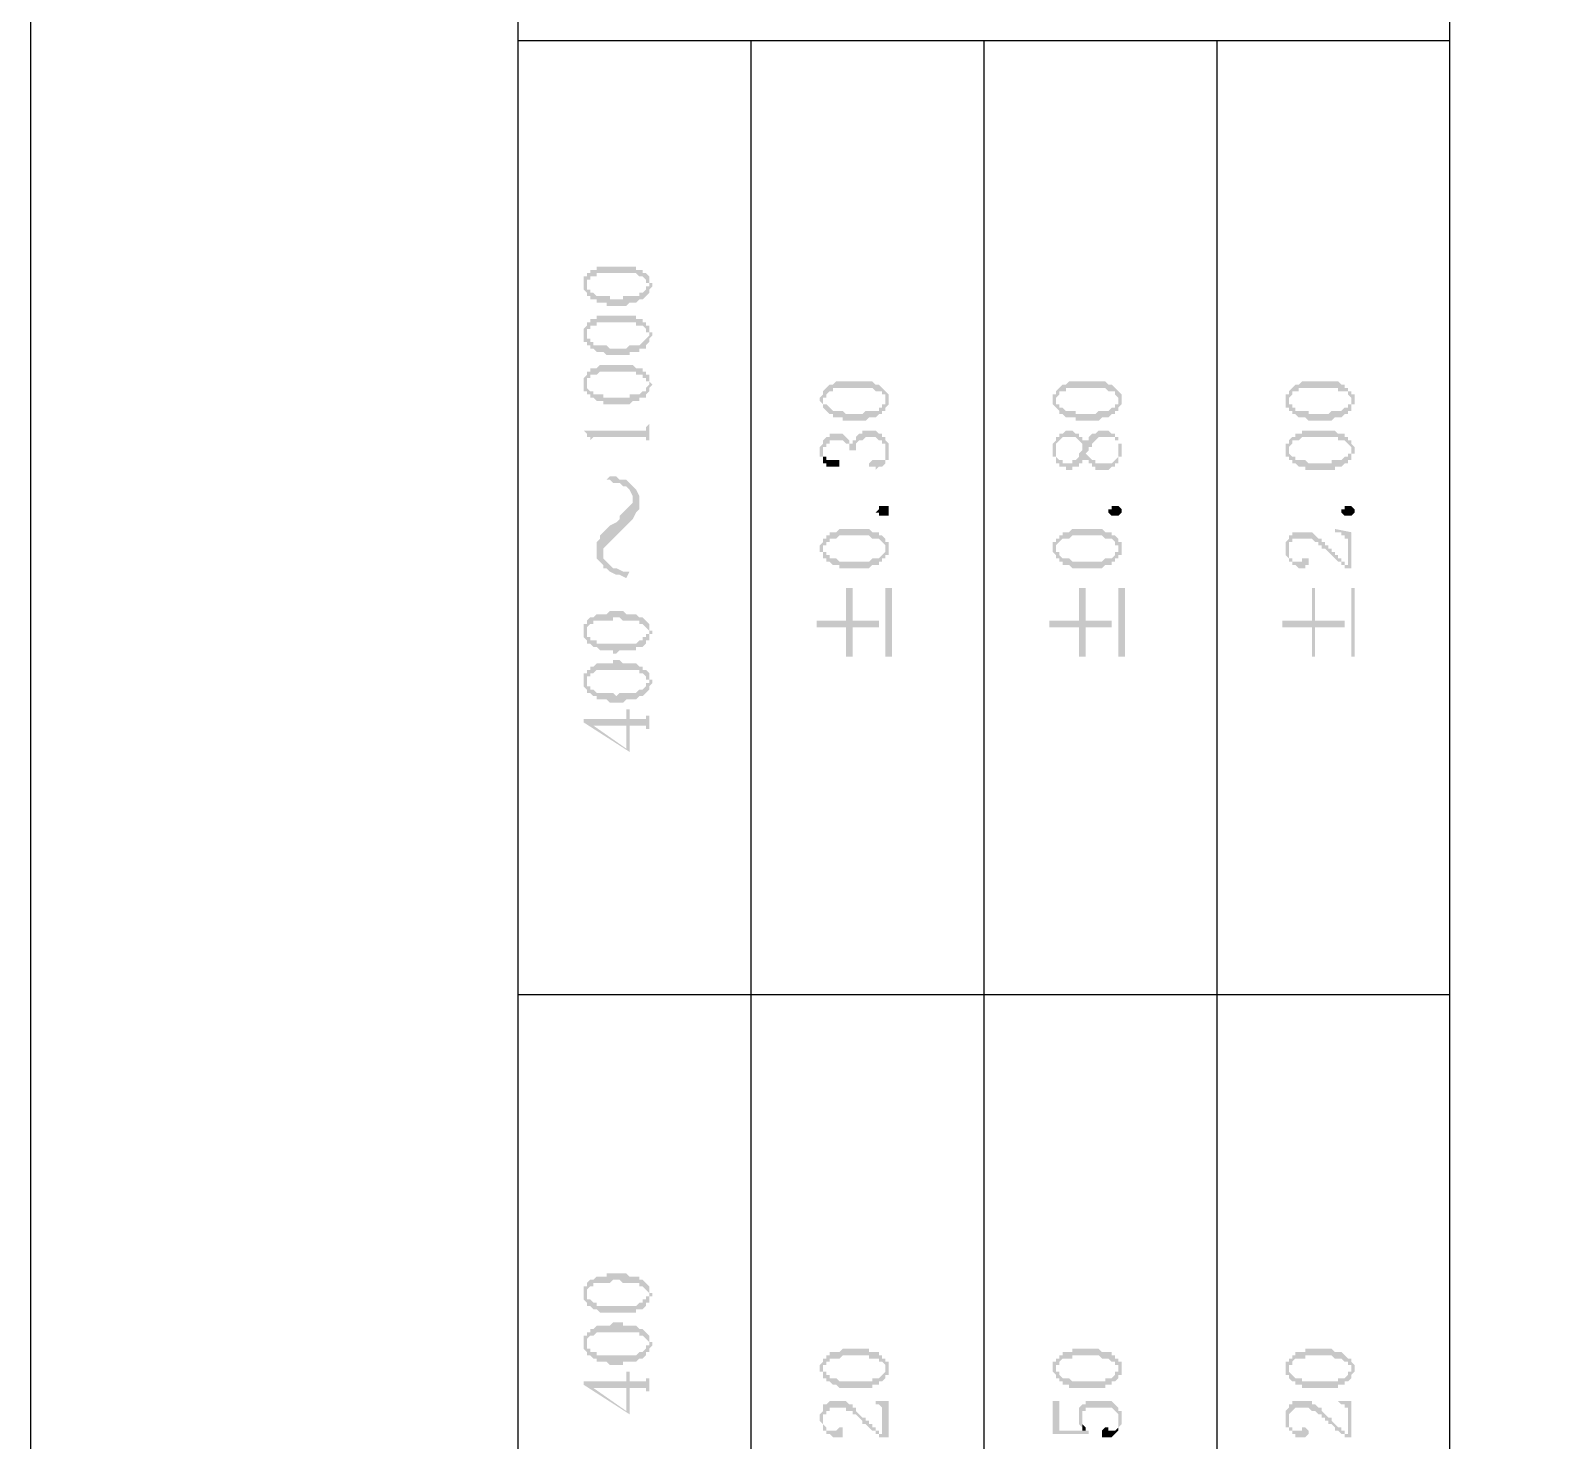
# Model space of a CAD drawing. Header units: millimetres. Extents: x 1448 to 2566, y 1057 to 1416.
# Drawn here: x 1692.69 to 1713.69, y 1217.9 to 1237.3 of the extents above; entities that cross this region are included whole.
import ezdxf

# ---------------------------------------------------------------- set-up
doc = ezdxf.new("R2010")
doc.units = ezdxf.units.MM

msp = doc.modelspace()

# ---------------------------------------------------------------- hatches: boundary and pattern name
at = {"transparency": 33554559}
for points in [[(1700.30077, 1233.78376), (1700.30077, 1233.73863), (1700.30077, 1233.73863), (1700.34591, 1233.6935), (1700.34591, 1233.82889), (1700.34591, 1233.87403), (1700.39104, 1233.87403), (1700.39104, 1233.91916), (1700.4813, 1233.91916), (1700.4813, 1233.96429), (1701.02289, 1233.96429), (1701.06802, 1233.91916), (1701.11315, 1233.91916), (1701.15829, 1233.87403), (1701.15829, 1233.82889), (1701.20342, 1233.82889), (1701.20342, 1233.78376), (1701.20342, 1233.91916), (1701.15829, 1233.96429), (1701.11315, 1233.96429), (1701.11315, 1234.00942), (1701.02289, 1234.00942), (1701.02289, 1234.05455), (1700.4813, 1234.05455), (1700.4813, 1234.00942), (1700.39104, 1234.00942), (1700.39104, 1233.96429), (1700.34591, 1233.96429), (1700.34591, 1233.91916), (1700.30077, 1233.91916), (1700.30077, 1233.87403), (1700.30077, 1233.82889)], [(1700.34591, 1233.6935), (1700.34591, 1233.64836), (1700.39104, 1233.64836), (1700.39104, 1233.60323), (1700.4813, 1233.60323), (1700.4813, 1233.5581), (1700.6167, 1233.5581), (1700.6167, 1233.51297), (1700.88749, 1233.51297), (1700.93262, 1233.5581), (1701.02289, 1233.5581), (1701.06802, 1233.60323), (1701.11315, 1233.60323), (1701.15829, 1233.64836), (1701.15829, 1233.64836), (1701.20342, 1233.6935), (1701.20342, 1233.73863), (1701.20342, 1233.73863), (1701.24855, 1233.78376), (1701.24855, 1233.82889), (1701.20342, 1233.82889), (1701.20342, 1233.87403), (1701.20342, 1233.91916), (1701.20342, 1233.78376), (1701.15829, 1233.78376), (1701.15829, 1233.73863), (1701.15829, 1233.73863), (1701.11315, 1233.6935), (1701.06802, 1233.6935), (1701.06802, 1233.64836), (1700.84236, 1233.64836), (1700.84236, 1233.60323), (1700.66183, 1233.60323), (1700.66183, 1233.64836), (1700.4813, 1233.64836), (1700.43617, 1233.6935), (1700.39104, 1233.6935), (1700.39104, 1233.73863), (1700.34591, 1233.73863), (1700.34591, 1233.78376), (1700.34591, 1233.78376)], [(1700.30077, 1233.10678), (1700.30077, 1233.01651), (1700.34591, 1233.01651), (1700.34591, 1233.10678), (1700.34591, 1233.15191), (1700.34591, 1233.19704), (1700.39104, 1233.19704), (1700.39104, 1233.24218), (1700.4813, 1233.24218), (1700.4813, 1233.28731), (1701.02289, 1233.28731), (1701.02289, 1233.24218), (1701.11315, 1233.24218), (1701.15829, 1233.19704), (1701.15829, 1233.15191), (1701.20342, 1233.15191), (1701.20342, 1233.10678), (1701.20342, 1233.24218), (1701.15829, 1233.24218), (1701.15829, 1233.28731), (1701.11315, 1233.28731), (1701.11315, 1233.33244), (1701.02289, 1233.33244), (1701.02289, 1233.37757), (1700.4813, 1233.37757), (1700.4813, 1233.33244), (1700.39104, 1233.33244), (1700.39104, 1233.28731), (1700.34591, 1233.28731), (1700.34591, 1233.24218), (1700.34591, 1233.24218), (1700.30077, 1233.19704), (1700.30077, 1233.15191), (1700.30077, 1233.15191)], [(1700.34591, 1233.01651), (1700.34591, 1232.97138), (1700.39104, 1232.97138), (1700.39104, 1232.92625), (1700.43617, 1232.92625), (1700.4813, 1232.88112), (1700.57157, 1232.88112), (1700.6167, 1232.83599), (1700.93262, 1232.83599), (1700.93262, 1232.88112), (1701.06802, 1232.88112), (1701.06802, 1232.92625), (1701.15829, 1232.92625), (1701.15829, 1232.97138), (1701.15829, 1232.97138), (1701.20342, 1233.01651), (1701.20342, 1233.06165), (1701.20342, 1233.06165), (1701.24855, 1233.10678), (1701.24855, 1233.15191), (1701.20342, 1233.15191), (1701.20342, 1233.19704), (1701.20342, 1233.24218), (1701.20342, 1233.10678), (1701.20342, 1233.10678), (1701.15829, 1233.06165), (1701.15829, 1233.06165), (1701.11315, 1233.01651), (1701.11315, 1233.01651), (1701.06802, 1232.97138), (1700.93262, 1232.97138), (1700.88749, 1232.92625), (1700.66183, 1232.92625), (1700.6167, 1232.97138), (1700.43617, 1232.97138), (1700.43617, 1233.01651), (1700.39104, 1233.01651), (1700.39104, 1233.06165), (1700.34591, 1233.06165), (1700.34591, 1233.10678), (1700.34591, 1233.10678)], [(1700.30077, 1232.4298), (1700.30077, 1232.38466), (1700.30077, 1232.33953), (1700.34591, 1232.33953), (1700.34591, 1232.2944), (1700.34591, 1232.4298), (1700.34591, 1232.47493), (1700.34591, 1232.52006), (1700.39104, 1232.52006), (1700.39104, 1232.56519), (1700.4813, 1232.56519), (1700.52643, 1232.61032), (1701.02289, 1232.61032), (1701.02289, 1232.56519), (1701.11315, 1232.56519), (1701.11315, 1232.52006), (1701.15829, 1232.52006), (1701.15829, 1232.47493), (1701.20342, 1232.47493), (1701.20342, 1232.4298), (1701.20342, 1232.56519), (1701.15829, 1232.56519), (1701.15829, 1232.61032), (1701.11315, 1232.61032), (1701.11315, 1232.65546), (1701.02289, 1232.65546), (1700.97776, 1232.70059), (1700.52643, 1232.70059), (1700.4813, 1232.65546), (1700.39104, 1232.65546), (1700.39104, 1232.61032), (1700.34591, 1232.61032), (1700.34591, 1232.56519), (1700.34591, 1232.56519), (1700.30077, 1232.52006), (1700.30077, 1232.47493), (1700.30077, 1232.47493)], [(1700.34591, 1232.2944), (1700.39104, 1232.2944), (1700.39104, 1232.24927), (1700.43617, 1232.24927), (1700.4813, 1232.20414), (1700.57157, 1232.20414), (1700.57157, 1232.159), (1700.93262, 1232.159), (1700.97776, 1232.20414), (1701.06802, 1232.20414), (1701.06802, 1232.24927), (1701.15829, 1232.24927), (1701.15829, 1232.2944), (1701.15829, 1232.2944), (1701.20342, 1232.33953), (1701.20342, 1232.38466), (1701.20342, 1232.38466), (1701.24855, 1232.4298), (1701.24855, 1232.4298), (1701.20342, 1232.47493), (1701.20342, 1232.52006), (1701.20342, 1232.56519), (1701.20342, 1232.4298), (1701.20342, 1232.4298), (1701.15829, 1232.38466), (1701.15829, 1232.33953), (1701.11315, 1232.33953), (1701.06802, 1232.2944), (1700.93262, 1232.2944), (1700.93262, 1232.24927), (1700.57157, 1232.24927), (1700.57157, 1232.2944), (1700.43617, 1232.2944), (1700.43617, 1232.33953), (1700.39104, 1232.33953), (1700.34591, 1232.38466), (1700.34591, 1232.4298), (1700.34591, 1232.4298)], [(1703.55029, 1232.20414), (1703.55029, 1232.20414), (1703.59542, 1232.159), (1703.59542, 1232.11387), (1703.59542, 1232.20414), (1703.59542, 1232.24927), (1703.64055, 1232.24927), (1703.64055, 1232.2944), (1703.64055, 1232.2944), (1703.68569, 1232.33953), (1703.73082, 1232.33953), (1703.73082, 1232.38466), (1704.27241, 1232.38466), (1704.31754, 1232.33953), (1704.4078, 1232.33953), (1704.4078, 1232.2944), (1704.45293, 1232.2944), (1704.45293, 1232.24927), (1704.45293, 1232.20414), (1704.45293, 1232.33953), (1704.45293, 1232.33953), (1704.4078, 1232.38466), (1704.4078, 1232.38466), (1704.36267, 1232.4298), (1704.31754, 1232.4298), (1704.27241, 1232.47493), (1703.77595, 1232.47493), (1703.73082, 1232.4298), (1703.68569, 1232.4298), (1703.64055, 1232.38466), (1703.64055, 1232.38466), (1703.59542, 1232.33953), (1703.59542, 1232.2944), (1703.59542, 1232.2944), (1703.55029, 1232.24927), (1703.55029, 1232.24927)], [(1703.59542, 1232.11387), (1703.64055, 1232.06874), (1703.64055, 1232.06874), (1703.68569, 1232.02361), (1703.73082, 1232.02361), (1703.73082, 1231.97847), (1703.86622, 1231.97847), (1703.86622, 1231.93334), (1704.18214, 1231.93334), (1704.22727, 1231.97847), (1704.31754, 1231.97847), (1704.36267, 1232.02361), (1704.4078, 1232.02361), (1704.4078, 1232.06874), (1704.45293, 1232.06874), (1704.45293, 1232.11387), (1704.45293, 1232.11387), (1704.49807, 1232.159), (1704.49807, 1232.20414), (1704.49807, 1232.24927), (1704.49807, 1232.2944), (1704.49807, 1232.2944), (1704.45293, 1232.33953), (1704.45293, 1232.20414), (1704.45293, 1232.159), (1704.4078, 1232.159), (1704.4078, 1232.11387), (1704.36267, 1232.11387), (1704.36267, 1232.06874), (1704.18214, 1232.06874), (1704.13701, 1232.02361), (1703.91135, 1232.02361), (1703.86622, 1232.06874), (1703.73082, 1232.06874), (1703.68569, 1232.11387), (1703.68569, 1232.11387), (1703.64055, 1232.159), (1703.59542, 1232.159), (1703.59542, 1232.20414), (1703.59542, 1232.20414)], [(1706.75467, 1232.20414), (1706.75467, 1232.159), (1706.79981, 1232.11387), (1706.79981, 1232.20414), (1706.79981, 1232.24927), (1706.79981, 1232.24927), (1706.84494, 1232.2944), (1706.84494, 1232.33953), (1706.9352, 1232.33953), (1706.9352, 1232.38466), (1707.47679, 1232.38466), (1707.52192, 1232.33953), (1707.61219, 1232.33953), (1707.61219, 1232.2944), (1707.61219, 1232.2944), (1707.65732, 1232.24927), (1707.65732, 1232.20414), (1707.65732, 1232.33953), (1707.65732, 1232.33953), (1707.61219, 1232.38466), (1707.61219, 1232.38466), (1707.56705, 1232.4298), (1707.52192, 1232.4298), (1707.47679, 1232.47493), (1706.98034, 1232.47493), (1706.9352, 1232.4298), (1706.89007, 1232.4298), (1706.84494, 1232.38466), (1706.84494, 1232.38466), (1706.79981, 1232.33953), (1706.79981, 1232.2944), (1706.75467, 1232.2944), (1706.75467, 1232.24927), (1706.75467, 1232.24927)], [(1706.79981, 1232.11387), (1706.84494, 1232.06874), (1706.84494, 1232.02361), (1706.89007, 1232.02361), (1706.9352, 1231.97847), (1707.0706, 1231.97847), (1707.0706, 1231.93334), (1707.38653, 1231.93334), (1707.43166, 1231.97847), (1707.52192, 1231.97847), (1707.56705, 1232.02361), (1707.61219, 1232.02361), (1707.61219, 1232.06874), (1707.65732, 1232.06874), (1707.65732, 1232.11387), (1707.65732, 1232.11387), (1707.70245, 1232.159), (1707.70245, 1232.20414), (1707.70245, 1232.24927), (1707.70245, 1232.2944), (1707.70245, 1232.2944), (1707.65732, 1232.33953), (1707.65732, 1232.20414), (1707.65732, 1232.159), (1707.61219, 1232.159), (1707.61219, 1232.11387), (1707.56705, 1232.11387), (1707.52192, 1232.06874), (1707.38653, 1232.06874), (1707.34139, 1232.02361), (1707.0706, 1232.02361), (1707.0706, 1232.06874), (1706.9352, 1232.06874), (1706.89007, 1232.11387), (1706.84494, 1232.11387), (1706.84494, 1232.159), (1706.79981, 1232.159), (1706.79981, 1232.20414), (1706.79981, 1232.20414)], [(1709.95906, 1232.20414), (1709.95906, 1232.11387), (1710.00419, 1232.11387), (1710.00419, 1232.20414), (1710.00419, 1232.24927), (1710.00419, 1232.24927), (1710.04932, 1232.2944), (1710.04932, 1232.33953), (1710.13959, 1232.33953), (1710.13959, 1232.38466), (1710.68117, 1232.38466), (1710.68117, 1232.33953), (1710.81657, 1232.33953), (1710.81657, 1232.2944), (1710.81657, 1232.2944), (1710.8617, 1232.24927), (1710.8617, 1232.20414), (1710.8617, 1232.33953), (1710.81657, 1232.33953), (1710.81657, 1232.38466), (1710.77144, 1232.38466), (1710.77144, 1232.4298), (1710.72631, 1232.4298), (1710.68117, 1232.47493), (1710.18472, 1232.47493), (1710.13959, 1232.4298), (1710.09446, 1232.4298), (1710.04932, 1232.38466), (1710.04932, 1232.38466), (1710.00419, 1232.33953), (1710.00419, 1232.2944), (1709.95906, 1232.2944), (1709.95906, 1232.24927), (1709.95906, 1232.24927)], [(1710.00419, 1232.11387), (1710.00419, 1232.06874), (1710.04932, 1232.06874), (1710.04932, 1232.02361), (1710.09446, 1232.02361), (1710.13959, 1231.97847), (1710.22985, 1231.97847), (1710.27498, 1231.93334), (1710.59091, 1231.93334), (1710.63604, 1231.97847), (1710.72631, 1231.97847), (1710.77144, 1232.02361), (1710.81657, 1232.02361), (1710.81657, 1232.06874), (1710.8617, 1232.06874), (1710.8617, 1232.11387), (1710.8617, 1232.159), (1710.90683, 1232.159), (1710.90683, 1232.20414), (1710.90683, 1232.24927), (1710.90683, 1232.2944), (1710.8617, 1232.2944), (1710.8617, 1232.33953), (1710.8617, 1232.20414), (1710.8617, 1232.159), (1710.81657, 1232.159), (1710.81657, 1232.11387), (1710.77144, 1232.11387), (1710.72631, 1232.06874), (1710.59091, 1232.06874), (1710.54578, 1232.02361), (1710.27498, 1232.02361), (1710.27498, 1232.06874), (1710.09446, 1232.06874), (1710.09446, 1232.11387), (1710.04932, 1232.11387), (1710.04932, 1232.159), (1710.00419, 1232.159), (1710.00419, 1232.20414), (1710.00419, 1232.20414)], [(1700.30077, 1231.79795), (1700.30077, 1231.79795), (1700.34591, 1231.75281), (1700.34591, 1231.70768), (1700.39104, 1231.70768), (1700.39104, 1231.66255), (1700.39104, 1231.57228), (1700.39104, 1231.66255), (1700.43617, 1231.70768), (1701.15829, 1231.70768), (1701.15829, 1231.66255), (1701.20342, 1231.66255), (1701.20342, 1231.57228), (1701.20342, 1231.97847), (1701.20342, 1231.88821), (1701.20342, 1231.88821), (1701.15829, 1231.84308), (1701.15829, 1231.79795), (1701.11315, 1231.79795)], [(1703.55029, 1231.52715), (1703.55029, 1231.43689), (1703.59542, 1231.43689), (1703.59542, 1231.39176), (1703.59542, 1231.52715), (1703.59542, 1231.57228), (1703.64055, 1231.57228), (1703.64055, 1231.61742), (1703.68569, 1231.61742), (1703.68569, 1231.66255), (1703.86622, 1231.66255), (1703.91135, 1231.61742), (1703.95648, 1231.61742), (1703.95648, 1231.57228), (1703.95648, 1231.52715), (1704.00161, 1231.52715), (1704.00161, 1231.43689), (1704.00161, 1231.52715), (1704.04674, 1231.52715), (1704.04674, 1231.57228), (1704.04674, 1231.61742), (1704.04674, 1231.61742), (1704.09188, 1231.66255), (1704.13701, 1231.66255), (1704.18214, 1231.70768), (1704.31754, 1231.70768), (1704.36267, 1231.66255), (1704.4078, 1231.66255), (1704.4078, 1231.61742), (1704.45293, 1231.61742), (1704.45293, 1231.57228), (1704.45293, 1231.48202), (1704.45293, 1231.66255), (1704.45293, 1231.70768), (1704.4078, 1231.70768), (1704.4078, 1231.75281), (1704.36267, 1231.75281), (1704.31754, 1231.79795), (1704.13701, 1231.79795), (1704.13701, 1231.75281), (1704.09188, 1231.75281), (1704.04674, 1231.70768), (1704.04674, 1231.66255), (1704.00161, 1231.66255), (1704.00161, 1231.57228), (1704.00161, 1231.61742), (1703.95648, 1231.61742), (1703.95648, 1231.66255), (1703.95648, 1231.66255), (1703.91135, 1231.70768), (1703.91135, 1231.70768), (1703.86622, 1231.75281), (1703.68569, 1231.75281), (1703.68569, 1231.70768), (1703.64055, 1231.70768), (1703.59542, 1231.66255), (1703.59542, 1231.61742), (1703.59542, 1231.61742), (1703.55029, 1231.57228), (1703.55029, 1231.57228)], [(1706.75467, 1231.52715), (1706.75467, 1231.43689), (1706.79981, 1231.43689), (1706.79981, 1231.39176), (1706.79981, 1231.34662), (1706.84494, 1231.34662), (1706.84494, 1231.30149), (1706.9352, 1231.30149), (1706.9352, 1231.25636), (1707.02547, 1231.25636), (1707.02547, 1231.30149), (1707.11573, 1231.30149), (1707.11573, 1231.34662), (1707.16086, 1231.34662), (1707.16086, 1231.39176), (1707.206, 1231.39176), (1707.206, 1231.43689), (1707.206, 1231.39176), (1707.206, 1231.48202), (1707.206, 1231.48202), (1707.25113, 1231.52715), (1707.25113, 1231.57228), (1707.29626, 1231.57228), (1707.29626, 1231.61742), (1707.29626, 1231.61742), (1707.34139, 1231.66255), (1707.34139, 1231.66255), (1707.38653, 1231.70768), (1707.61219, 1231.70768), (1707.61219, 1231.66255), (1707.65732, 1231.66255), (1707.65732, 1231.57228), (1707.65732, 1231.39176), (1707.65732, 1231.43689), (1707.70245, 1231.43689), (1707.70245, 1231.48202), (1707.70245, 1231.57228), (1707.70245, 1231.61742), (1707.65732, 1231.61742), (1707.65732, 1231.66255), (1707.65732, 1231.70768), (1707.61219, 1231.70768), (1707.61219, 1231.75281), (1707.56705, 1231.75281), (1707.52192, 1231.79795), (1707.38653, 1231.79795), (1707.34139, 1231.75281), (1707.29626, 1231.75281), (1707.25113, 1231.70768), (1707.25113, 1231.66255), (1707.206, 1231.66255), (1707.206, 1231.61742), (1707.206, 1231.66255), (1707.16086, 1231.57228), (1707.16086, 1231.52715), (1707.16086, 1231.52715), (1707.11573, 1231.48202), (1707.11573, 1231.43689), (1707.11573, 1231.43689), (1707.0706, 1231.39176), (1707.02547, 1231.39176), (1707.02547, 1231.34662), (1706.89007, 1231.34662), (1706.89007, 1231.39176), (1706.84494, 1231.39176), (1706.79981, 1231.43689), (1706.79981, 1231.48202), (1706.79981, 1231.66255), (1706.79981, 1231.66255), (1706.75467, 1231.61742), (1706.75467, 1231.57228), (1706.75467, 1231.57228)], [(1706.79981, 1231.66255), (1706.79981, 1231.52715), (1706.79981, 1231.57228), (1706.79981, 1231.61742), (1706.79981, 1231.61742), (1706.84494, 1231.66255), (1706.84494, 1231.66255), (1706.89007, 1231.70768), (1707.0706, 1231.70768), (1707.11573, 1231.66255), (1707.11573, 1231.66255), (1707.16086, 1231.61742), (1707.16086, 1231.57228), (1707.206, 1231.66255), (1707.16086, 1231.66255), (1707.16086, 1231.70768), (1707.11573, 1231.70768), (1707.11573, 1231.75281), (1707.0706, 1231.75281), (1707.02547, 1231.79795), (1706.9352, 1231.79795), (1706.89007, 1231.75281), (1706.84494, 1231.75281), (1706.84494, 1231.70768), (1706.79981, 1231.70768)], [(1709.95906, 1231.52715), (1709.95906, 1231.48202), (1709.95906, 1231.43689), (1710.00419, 1231.43689), (1710.00419, 1231.39176), (1710.00419, 1231.52715), (1710.00419, 1231.57228), (1710.00419, 1231.57228), (1710.04932, 1231.61742), (1710.04932, 1231.66255), (1710.13959, 1231.66255), (1710.18472, 1231.70768), (1710.68117, 1231.70768), (1710.68117, 1231.66255), (1710.77144, 1231.66255), (1710.81657, 1231.61742), (1710.81657, 1231.61742), (1710.8617, 1231.57228), (1710.8617, 1231.52715), (1710.8617, 1231.66255), (1710.81657, 1231.66255), (1710.81657, 1231.70768), (1710.77144, 1231.70768), (1710.77144, 1231.75281), (1710.68117, 1231.75281), (1710.63604, 1231.79795), (1710.18472, 1231.79795), (1710.18472, 1231.75281), (1710.09446, 1231.75281), (1710.09446, 1231.70768), (1710.04932, 1231.70768), (1710.00419, 1231.66255), (1710.00419, 1231.61742), (1709.95906, 1231.61742), (1709.95906, 1231.57228), (1709.95906, 1231.57228)], [(1704.22727, 1231.34662), (1704.22727, 1231.30149), (1704.31754, 1231.30149), (1704.31754, 1231.25636), (1704.31754, 1231.25636), (1704.36267, 1231.30149), (1704.4078, 1231.30149), (1704.45293, 1231.34662), (1704.45293, 1231.39176), (1704.49807, 1231.39176), (1704.49807, 1231.43689), (1704.49807, 1231.52715), (1704.49807, 1231.57228), (1704.49807, 1231.61742), (1704.49807, 1231.61742), (1704.45293, 1231.66255), (1704.45293, 1231.48202), (1704.45293, 1231.39176), (1704.27241, 1231.39176)], [(1707.206, 1231.39176), (1707.25113, 1231.39176), (1707.25113, 1231.34662), (1707.29626, 1231.34662), (1707.29626, 1231.30149), (1707.34139, 1231.30149), (1707.34139, 1231.25636), (1707.52192, 1231.25636), (1707.56705, 1231.30149), (1707.61219, 1231.30149), (1707.61219, 1231.34662), (1707.65732, 1231.34662), (1707.65732, 1231.39176), (1707.65732, 1231.52715), (1707.65732, 1231.43689), (1707.65732, 1231.43689), (1707.61219, 1231.39176), (1707.61219, 1231.39176), (1707.56705, 1231.34662), (1707.34139, 1231.34662), (1707.34139, 1231.39176), (1707.29626, 1231.39176), (1707.25113, 1231.43689), (1707.25113, 1231.43689), (1707.206, 1231.48202)], [(1710.00419, 1231.39176), (1710.04932, 1231.39176), (1710.04932, 1231.34662), (1710.09446, 1231.34662), (1710.13959, 1231.30149), (1710.22985, 1231.30149), (1710.22985, 1231.25636), (1710.63604, 1231.25636), (1710.63604, 1231.30149), (1710.72631, 1231.30149), (1710.77144, 1231.34662), (1710.81657, 1231.34662), (1710.81657, 1231.39176), (1710.8617, 1231.39176), (1710.8617, 1231.43689), (1710.8617, 1231.48202), (1710.90683, 1231.48202), (1710.90683, 1231.52715), (1710.90683, 1231.57228), (1710.90683, 1231.57228), (1710.8617, 1231.61742), (1710.8617, 1231.66255), (1710.8617, 1231.52715), (1710.8617, 1231.48202), (1710.81657, 1231.48202), (1710.81657, 1231.43689), (1710.77144, 1231.43689), (1710.72631, 1231.39176), (1710.59091, 1231.39176), (1710.59091, 1231.34662), (1710.27498, 1231.34662), (1710.22985, 1231.39176), (1710.09446, 1231.39176), (1710.09446, 1231.43689), (1710.04932, 1231.43689), (1710.00419, 1231.48202), (1710.00419, 1231.52715), (1710.00419, 1231.52715)], [(1703.59542, 1231.39176), (1703.59542, 1231.34662), (1703.64055, 1231.34662), (1703.64055, 1231.30149), (1703.82108, 1231.30149), (1703.82108, 1231.34662), (1703.82108, 1231.39176), (1703.64055, 1231.39176), (1703.64055, 1231.43689), (1703.59542, 1231.43689), (1703.59542, 1231.48202), (1703.59542, 1231.48202)], [(1700.6167, 1231.12096), (1700.66183, 1231.12096), (1700.70696, 1231.07583), (1700.79723, 1231.07583), (1700.84236, 1231.0307), (1700.88749, 1231.0307), (1700.93262, 1230.98557), (1700.97776, 1230.8953), (1700.97776, 1230.57938), (1700.97776, 1230.57938), (1701.02289, 1230.66964), (1701.06802, 1230.71477), (1701.06802, 1230.8953), (1701.02289, 1230.98557), (1700.97776, 1231.0307), (1700.97776, 1231.0307), (1700.93262, 1231.07583), (1700.88749, 1231.12096), (1700.79723, 1231.12096), (1700.7521, 1231.1661), (1700.66183, 1231.1661)], [(1700.4813, 1230.12806), (1700.4813, 1230.03779), (1700.52643, 1229.99266), (1700.57157, 1229.94753), (1700.57157, 1230.12806), (1700.57157, 1230.17319), (1700.6167, 1230.21832), (1700.66183, 1230.26345), (1700.70696, 1230.30858), (1700.7521, 1230.35372), (1700.79723, 1230.39885), (1700.84236, 1230.44398), (1700.88749, 1230.48911), (1700.88749, 1230.48911), (1700.93262, 1230.53424), (1700.97776, 1230.57938), (1700.97776, 1230.85017), (1700.97776, 1230.80504), (1700.93262, 1230.75991), (1700.88749, 1230.71477), (1700.84236, 1230.66964), (1700.79723, 1230.62451), (1700.79723, 1230.57938), (1700.7521, 1230.53424), (1700.66183, 1230.48911), (1700.66183, 1230.48911), (1700.6167, 1230.44398), (1700.57157, 1230.39885), (1700.52643, 1230.35372), (1700.52643, 1230.30858), (1700.4813, 1230.26345), (1700.4813, 1230.21832)], [(1704.49807, 1230.66964), (1704.49807, 1230.62451), (1704.36267, 1230.62451), (1704.36267, 1230.66964), (1704.31754, 1230.66964), (1704.36267, 1230.71477), (1704.36267, 1230.75991), (1704.49807, 1230.75991), (1704.49807, 1230.71477), (1704.49807, 1230.66964)], [(1707.70245, 1230.66964), (1707.70245, 1230.66964), (1707.65732, 1230.62451), (1707.56705, 1230.62451), (1707.52192, 1230.66964), (1707.52192, 1230.71477), (1707.56705, 1230.71477), (1707.56705, 1230.75991), (1707.65732, 1230.75991), (1707.70245, 1230.71477), (1707.70245, 1230.66964)], [(1710.90683, 1230.66964), (1710.90683, 1230.66964), (1710.8617, 1230.62451), (1710.77144, 1230.62451), (1710.72631, 1230.66964), (1710.72631, 1230.71477), (1710.77144, 1230.71477), (1710.77144, 1230.75991), (1710.8617, 1230.75991), (1710.90683, 1230.71477), (1710.90683, 1230.66964)], [(1703.55029, 1230.17319), (1703.55029, 1230.12806), (1703.59542, 1230.12806), (1703.59542, 1230.08292), (1703.59542, 1230.03779), (1703.59542, 1230.17319), (1703.59542, 1230.21832), (1703.64055, 1230.21832), (1703.64055, 1230.26345), (1703.68569, 1230.26345), (1703.68569, 1230.30858), (1703.77595, 1230.30858), (1703.82108, 1230.35372), (1704.22727, 1230.35372), (1704.27241, 1230.30858), (1704.36267, 1230.30858), (1704.4078, 1230.26345), (1704.4078, 1230.26345), (1704.45293, 1230.21832), (1704.45293, 1230.17319), (1704.45293, 1230.30858), (1704.45293, 1230.30858), (1704.4078, 1230.35372), (1704.36267, 1230.35372), (1704.36267, 1230.39885), (1704.27241, 1230.39885), (1704.22727, 1230.44398), (1703.82108, 1230.44398), (1703.77595, 1230.39885), (1703.68569, 1230.39885), (1703.68569, 1230.35372), (1703.64055, 1230.35372), (1703.64055, 1230.30858), (1703.59542, 1230.30858), (1703.59542, 1230.26345), (1703.59542, 1230.26345), (1703.55029, 1230.21832), (1703.55029, 1230.21832)], [(1706.75467, 1230.17319), (1706.75467, 1230.12806), (1706.75467, 1230.12806), (1706.79981, 1230.08292), (1706.79981, 1230.03779), (1706.79981, 1230.17319), (1706.79981, 1230.21832), (1706.79981, 1230.21832), (1706.84494, 1230.26345), (1706.84494, 1230.26345), (1706.89007, 1230.30858), (1706.98034, 1230.30858), (1707.02547, 1230.35372), (1707.43166, 1230.35372), (1707.47679, 1230.30858), (1707.56705, 1230.30858), (1707.61219, 1230.26345), (1707.61219, 1230.21832), (1707.65732, 1230.21832), (1707.65732, 1230.17319), (1707.65732, 1230.30858), (1707.65732, 1230.30858), (1707.61219, 1230.35372), (1707.56705, 1230.35372), (1707.56705, 1230.39885), (1707.47679, 1230.39885), (1707.43166, 1230.44398), (1707.02547, 1230.44398), (1706.98034, 1230.39885), (1706.89007, 1230.39885), (1706.89007, 1230.35372), (1706.84494, 1230.35372), (1706.84494, 1230.30858), (1706.79981, 1230.30858), (1706.79981, 1230.26345), (1706.75467, 1230.26345), (1706.75467, 1230.21832), (1706.75467, 1230.21832)], [(1710.63604, 1230.44398), (1710.63604, 1230.39885), (1710.72631, 1230.39885), (1710.72631, 1230.35372), (1710.77144, 1230.35372), (1710.77144, 1230.30858), (1710.81657, 1230.30858), (1710.81657, 1229.90239), (1710.8617, 1229.90239), (1710.8617, 1230.39885)], [(1703.59542, 1230.03779), (1703.64055, 1230.03779), (1703.64055, 1229.99266), (1703.68569, 1229.99266), (1703.73082, 1229.94753), (1703.82108, 1229.94753), (1703.82108, 1229.90239), (1704.22727, 1229.90239), (1704.27241, 1229.94753), (1704.36267, 1229.94753), (1704.36267, 1229.99266), (1704.4078, 1229.99266), (1704.4078, 1230.03779), (1704.45293, 1230.03779), (1704.45293, 1230.08292), (1704.49807, 1230.08292), (1704.49807, 1230.12806), (1704.49807, 1230.17319), (1704.49807, 1230.21832), (1704.49807, 1230.26345), (1704.45293, 1230.26345), (1704.45293, 1230.30858), (1704.45293, 1230.17319), (1704.45293, 1230.12806), (1704.45293, 1230.12806), (1704.4078, 1230.08292), (1704.4078, 1230.08292), (1704.36267, 1230.03779), (1704.27241, 1230.03779), (1704.22727, 1229.99266), (1703.82108, 1229.99266), (1703.77595, 1230.03779), (1703.68569, 1230.03779), (1703.68569, 1230.08292), (1703.64055, 1230.08292), (1703.64055, 1230.12806), (1703.59542, 1230.12806), (1703.59542, 1230.17319), (1703.59542, 1230.17319)], [(1706.79981, 1230.03779), (1706.84494, 1230.03779), (1706.84494, 1229.99266), (1706.89007, 1229.99266), (1706.89007, 1229.94753), (1706.98034, 1229.94753), (1707.02547, 1229.90239), (1707.43166, 1229.90239), (1707.47679, 1229.94753), (1707.56705, 1229.94753), (1707.56705, 1229.99266), (1707.61219, 1229.99266), (1707.61219, 1230.03779), (1707.65732, 1230.03779), (1707.65732, 1230.08292), (1707.70245, 1230.08292), (1707.70245, 1230.12806), (1707.70245, 1230.17319), (1707.70245, 1230.21832), (1707.70245, 1230.26345), (1707.65732, 1230.26345), (1707.65732, 1230.30858), (1707.65732, 1230.17319), (1707.65732, 1230.12806), (1707.61219, 1230.12806), (1707.61219, 1230.08292), (1707.61219, 1230.08292), (1707.56705, 1230.03779), (1707.47679, 1230.03779), (1707.43166, 1229.99266), (1707.02547, 1229.99266), (1706.98034, 1230.03779), (1706.89007, 1230.03779), (1706.84494, 1230.08292), (1706.84494, 1230.12806), (1706.79981, 1230.12806), (1706.79981, 1230.17319), (1706.79981, 1230.17319)], [(1709.95906, 1230.17319), (1709.95906, 1230.12806), (1709.95906, 1230.08292), (1709.95906, 1230.08292), (1710.00419, 1230.03779), (1710.00419, 1230.17319), (1710.00419, 1230.26345), (1710.04932, 1230.26345), (1710.04932, 1230.30858), (1710.32012, 1230.30858), (1710.36525, 1230.26345), (1710.41038, 1230.26345), (1710.41038, 1230.21832), (1710.45551, 1230.21832), (1710.45551, 1230.17319), (1710.50065, 1230.17319), (1710.54578, 1230.12806), (1710.54578, 1230.12806), (1710.59091, 1230.08292), (1710.59091, 1230.08292), (1710.63604, 1230.03779), (1710.63604, 1230.03779), (1710.68117, 1229.99266), (1710.72631, 1229.99266), (1710.72631, 1229.94753), (1710.77144, 1229.94753), (1710.77144, 1229.90239), (1710.81657, 1229.90239), (1710.81657, 1229.94753), (1710.77144, 1229.94753), (1710.77144, 1229.99266), (1710.72631, 1229.99266), (1710.72631, 1230.03779), (1710.68117, 1230.03779), (1710.68117, 1230.08292), (1710.63604, 1230.08292), (1710.63604, 1230.12806), (1710.59091, 1230.12806), (1710.59091, 1230.17319), (1710.54578, 1230.17319), (1710.54578, 1230.21832), (1710.50065, 1230.21832), (1710.50065, 1230.26345), (1710.45551, 1230.26345), (1710.45551, 1230.30858), (1710.41038, 1230.30858), (1710.36525, 1230.35372), (1710.36525, 1230.35372), (1710.32012, 1230.39885), (1710.04932, 1230.39885), (1710.04932, 1230.35372), (1710.00419, 1230.35372), (1710.00419, 1230.30858), (1710.00419, 1230.30858), (1709.95906, 1230.26345), (1709.95906, 1230.21832), (1709.95906, 1230.21832)], [(1700.57157, 1229.94753), (1700.57157, 1229.90239), (1700.6167, 1229.90239), (1700.66183, 1229.85726), (1700.7521, 1229.81213), (1700.79723, 1229.81213), (1700.88749, 1229.767), (1700.93262, 1229.85726), (1700.84236, 1229.85726), (1700.7521, 1229.90239), (1700.70696, 1229.90239), (1700.66183, 1229.94753), (1700.66183, 1229.94753), (1700.6167, 1229.99266), (1700.57157, 1230.03779), (1700.57157, 1230.12806)], [(1710.00419, 1230.03779), (1710.00419, 1229.99266), (1710.04932, 1229.99266), (1710.04932, 1229.94753), (1710.09446, 1229.94753), (1710.13959, 1229.90239), (1710.22985, 1229.90239), (1710.22985, 1229.94753), (1710.27498, 1229.94753), (1710.27498, 1229.99266), (1710.27498, 1230.03779), (1710.18472, 1230.03779), (1710.18472, 1229.99266), (1710.04932, 1229.99266), (1710.04932, 1230.03779), (1710.00419, 1230.03779), (1710.00419, 1230.08292), (1710.00419, 1230.17319)], [(1703.50516, 1229.18028), (1703.50516, 1229.09002), (1703.91135, 1229.09002), (1703.91135, 1228.68383), (1704.00161, 1228.68383), (1704.00161, 1229.09002), (1704.36267, 1229.09002), (1704.36267, 1229.18028), (1704.00161, 1229.18028), (1704.00161, 1229.6316), (1703.91135, 1229.6316), (1703.91135, 1229.18028)], [(1704.5432, 1228.68383), (1704.5432, 1229.6316), (1704.45293, 1229.6316), (1704.45293, 1228.68383)], [(1706.70954, 1229.18028), (1706.70954, 1229.09002), (1707.11573, 1229.09002), (1707.11573, 1228.68383), (1707.206, 1228.68383), (1707.206, 1229.09002), (1707.56705, 1229.09002), (1707.56705, 1229.18028), (1707.206, 1229.18028), (1707.206, 1229.6316), (1707.11573, 1229.6316), (1707.11573, 1229.18028)], [(1707.74758, 1228.68383), (1707.74758, 1229.6316), (1707.65732, 1229.6316), (1707.65732, 1228.68383)], [(1709.91393, 1229.18028), (1709.91393, 1229.09002), (1710.32012, 1229.09002), (1710.32012, 1228.68383), (1710.36525, 1228.68383), (1710.36525, 1229.09002), (1710.77144, 1229.09002), (1710.77144, 1229.18028), (1710.36525, 1229.18028), (1710.36525, 1229.6316), (1710.32012, 1229.6316), (1710.32012, 1229.18028)], [(1710.90683, 1228.68383), (1710.90683, 1229.6316), (1710.8617, 1229.6316), (1710.8617, 1228.68383)], [(1700.30077, 1229.04488), (1700.30077, 1228.99975), (1700.30077, 1228.95462), (1700.30077, 1228.95462), (1700.34591, 1228.90949), (1700.34591, 1229.04488), (1700.34591, 1229.09002), (1700.34591, 1229.09002), (1700.39104, 1229.13515), (1700.43617, 1229.13515), (1700.43617, 1229.18028), (1700.70696, 1229.18028), (1700.70696, 1229.22541), (1700.79723, 1229.22541), (1700.84236, 1229.18028), (1701.06802, 1229.18028), (1701.06802, 1229.13515), (1701.11315, 1229.13515), (1701.15829, 1229.09002), (1701.15829, 1229.09002), (1701.20342, 1229.04488), (1701.20342, 1229.13515), (1701.15829, 1229.18028), (1701.15829, 1229.18028), (1701.11315, 1229.22541), (1701.06802, 1229.22541), (1701.02289, 1229.27054), (1700.88749, 1229.27054), (1700.84236, 1229.31568), (1700.66183, 1229.31568), (1700.6167, 1229.27054), (1700.4813, 1229.27054), (1700.43617, 1229.22541), (1700.39104, 1229.22541), (1700.34591, 1229.18028), (1700.34591, 1229.13515), (1700.30077, 1229.13515), (1700.30077, 1229.09002)], [(1700.34591, 1228.90949), (1700.34591, 1228.86435), (1700.39104, 1228.86435), (1700.43617, 1228.81922), (1700.4813, 1228.81922), (1700.52643, 1228.77409), (1700.70696, 1228.77409), (1700.70696, 1228.72896), (1700.7521, 1228.72896), (1700.79723, 1228.77409), (1701.02289, 1228.77409), (1701.02289, 1228.81922), (1701.11315, 1228.81922), (1701.15829, 1228.86435), (1701.15829, 1228.90949), (1701.20342, 1228.90949), (1701.20342, 1228.95462), (1701.20342, 1228.99975), (1701.24855, 1228.99975), (1701.24855, 1229.04488), (1701.20342, 1229.04488), (1701.20342, 1229.09002), (1701.20342, 1229.13515), (1701.20342, 1228.99975), (1701.15829, 1228.99975), (1701.15829, 1228.95462), (1701.11315, 1228.95462), (1701.11315, 1228.90949), (1701.06802, 1228.90949), (1701.02289, 1228.86435), (1700.4813, 1228.86435), (1700.4813, 1228.90949), (1700.39104, 1228.90949), (1700.39104, 1228.95462), (1700.34591, 1228.95462), (1700.34591, 1228.99975), (1700.34591, 1229.04488)], [(1700.30077, 1228.3679), (1700.30077, 1228.32277), (1700.30077, 1228.27764), (1700.30077, 1228.27764), (1700.34591, 1228.2325), (1700.34591, 1228.3679), (1700.34591, 1228.41303), (1700.39104, 1228.41303), (1700.39104, 1228.45816), (1700.43617, 1228.45816), (1700.4813, 1228.5033), (1701.06802, 1228.5033), (1701.06802, 1228.45816), (1701.11315, 1228.45816), (1701.15829, 1228.41303), (1701.15829, 1228.3679), (1701.20342, 1228.3679), (1701.20342, 1228.45816), (1701.15829, 1228.5033), (1701.11315, 1228.5033), (1701.11315, 1228.54843), (1701.06802, 1228.54843), (1701.02289, 1228.59356), (1700.84236, 1228.59356), (1700.79723, 1228.63869), (1700.70696, 1228.63869), (1700.70696, 1228.59356), (1700.4813, 1228.59356), (1700.43617, 1228.54843), (1700.39104, 1228.54843), (1700.39104, 1228.5033), (1700.34591, 1228.5033), (1700.34591, 1228.45816), (1700.30077, 1228.45816), (1700.30077, 1228.41303)], [(1700.34591, 1228.2325), (1700.34591, 1228.18737), (1700.39104, 1228.18737), (1700.43617, 1228.14224), (1700.4813, 1228.14224), (1700.4813, 1228.09711), (1700.6167, 1228.09711), (1700.66183, 1228.05198), (1700.84236, 1228.05198), (1700.88749, 1228.09711), (1701.02289, 1228.09711), (1701.06802, 1228.14224), (1701.11315, 1228.14224), (1701.15829, 1228.18737), (1701.15829, 1228.18737), (1701.20342, 1228.2325), (1701.20342, 1228.27764), (1701.20342, 1228.27764), (1701.24855, 1228.32277), (1701.24855, 1228.3679), (1701.20342, 1228.3679), (1701.20342, 1228.41303), (1701.20342, 1228.45816), (1701.20342, 1228.32277), (1701.15829, 1228.32277), (1701.15829, 1228.27764), (1701.15829, 1228.27764), (1701.11315, 1228.2325), (1701.06802, 1228.2325), (1701.02289, 1228.18737), (1700.79723, 1228.18737), (1700.7521, 1228.14224), (1700.7521, 1228.14224), (1700.70696, 1228.18737), (1700.4813, 1228.18737), (1700.43617, 1228.2325), (1700.39104, 1228.2325), (1700.39104, 1228.27764), (1700.34591, 1228.27764), (1700.34591, 1228.32277), (1700.34591, 1228.3679)], [(1700.30077, 1227.82631), (1700.30077, 1227.78118), (1700.93262, 1227.37499), (1700.93262, 1227.73605), (1701.15829, 1227.73605), (1701.15829, 1227.69092), (1701.20342, 1227.69092), (1701.20342, 1227.60065), (1701.20342, 1227.96171), (1701.20342, 1227.87145), (1701.15829, 1227.87145), (1701.15829, 1227.82631), (1700.93262, 1227.82631), (1700.93262, 1227.96171), (1700.88749, 1227.96171), (1700.88749, 1227.42012), (1700.43617, 1227.73605), (1700.43617, 1227.73605)], [(1700.30077, 1227.82631), (1700.43617, 1227.73605), (1700.88749, 1227.73605), (1700.88749, 1227.42012), (1700.88749, 1227.82631)], [(1700.30077, 1219.92818), (1700.30077, 1219.88305), (1700.30077, 1219.83792), (1700.30077, 1219.83792), (1700.34591, 1219.79279), (1700.34591, 1219.92818), (1700.34591, 1219.97332), (1700.34591, 1219.97332), (1700.39104, 1220.01845), (1700.43617, 1220.01845), (1700.43617, 1220.06358), (1700.66183, 1220.06358), (1700.70696, 1220.10871), (1700.79723, 1220.10871), (1700.84236, 1220.06358), (1701.06802, 1220.06358), (1701.06802, 1220.01845), (1701.11315, 1220.01845), (1701.15829, 1219.97332), (1701.15829, 1219.97332), (1701.20342, 1219.92818), (1701.20342, 1220.01845), (1701.15829, 1220.06358), (1701.15829, 1220.06358), (1701.11315, 1220.10871), (1701.06802, 1220.10871), (1701.06802, 1220.15385), (1700.93262, 1220.15385), (1700.88749, 1220.19898), (1700.6167, 1220.19898), (1700.6167, 1220.15385), (1700.4813, 1220.15385), (1700.43617, 1220.10871), (1700.39104, 1220.10871), (1700.34591, 1220.06358), (1700.34591, 1220.01845), (1700.30077, 1220.01845), (1700.30077, 1219.97332)], [(1700.34591, 1219.79279), (1700.34591, 1219.74766), (1700.39104, 1219.74766), (1700.43617, 1219.70252), (1700.4813, 1219.70252), (1700.52643, 1219.65739), (1701.02289, 1219.65739), (1701.02289, 1219.70252), (1701.11315, 1219.70252), (1701.15829, 1219.74766), (1701.15829, 1219.79279), (1701.20342, 1219.79279), (1701.20342, 1219.83792), (1701.20342, 1219.88305), (1701.24855, 1219.88305), (1701.24855, 1219.92818), (1701.20342, 1219.92818), (1701.20342, 1219.97332), (1701.20342, 1220.01845), (1701.20342, 1219.88305), (1701.15829, 1219.88305), (1701.15829, 1219.83792), (1701.11315, 1219.83792), (1701.11315, 1219.79279), (1701.06802, 1219.79279), (1701.02289, 1219.74766), (1700.4813, 1219.74766), (1700.4813, 1219.79279), (1700.43617, 1219.79279), (1700.39104, 1219.83792), (1700.34591, 1219.83792), (1700.34591, 1219.88305), (1700.34591, 1219.92818)], [(1700.30077, 1219.2512), (1700.30077, 1219.20607), (1700.30077, 1219.16094), (1700.30077, 1219.16094), (1700.34591, 1219.11581), (1700.34591, 1219.2512), (1700.34591, 1219.29633), (1700.34591, 1219.29633), (1700.39104, 1219.34147), (1700.43617, 1219.34147), (1700.4813, 1219.3866), (1701.06802, 1219.3866), (1701.06802, 1219.34147), (1701.11315, 1219.34147), (1701.15829, 1219.29633), (1701.15829, 1219.29633), (1701.20342, 1219.2512), (1701.20342, 1219.34147), (1701.15829, 1219.3866), (1701.15829, 1219.3866), (1701.11315, 1219.43173), (1701.06802, 1219.43173), (1701.02289, 1219.47686), (1700.84236, 1219.47686), (1700.84236, 1219.52199), (1700.70696, 1219.52199), (1700.66183, 1219.47686), (1700.4813, 1219.47686), (1700.43617, 1219.43173), (1700.39104, 1219.43173), (1700.39104, 1219.3866), (1700.34591, 1219.3866), (1700.34591, 1219.34147), (1700.30077, 1219.34147), (1700.30077, 1219.29633)], [(1700.34591, 1219.11581), (1700.34591, 1219.07067), (1700.39104, 1219.07067), (1700.43617, 1219.02554), (1700.4813, 1219.02554), (1700.4813, 1218.98041), (1700.6167, 1218.98041), (1700.66183, 1218.93528), (1700.84236, 1218.93528), (1700.84236, 1218.98041), (1701.02289, 1218.98041), (1701.06802, 1219.02554), (1701.11315, 1219.02554), (1701.15829, 1219.07067), (1701.15829, 1219.11581), (1701.20342, 1219.11581), (1701.20342, 1219.16094), (1701.20342, 1219.16094), (1701.24855, 1219.20607), (1701.24855, 1219.2512), (1701.20342, 1219.2512), (1701.20342, 1219.29633), (1701.20342, 1219.34147), (1701.20342, 1219.20607), (1701.15829, 1219.20607), (1701.15829, 1219.16094), (1701.15829, 1219.16094), (1701.11315, 1219.11581), (1701.06802, 1219.11581), (1701.02289, 1219.07067), (1700.4813, 1219.07067), (1700.4813, 1219.11581), (1700.39104, 1219.11581), (1700.39104, 1219.16094), (1700.34591, 1219.16094), (1700.34591, 1219.20607), (1700.34591, 1219.2512)], [(1703.55029, 1218.89014), (1703.55029, 1218.84501), (1703.59542, 1218.84501), (1703.59542, 1218.79988), (1703.59542, 1218.75475), (1703.59542, 1218.89014), (1703.59542, 1218.93528), (1703.64055, 1218.93528), (1703.64055, 1218.98041), (1703.68569, 1218.98041), (1703.68569, 1219.02554), (1703.82108, 1219.02554), (1703.86622, 1219.07067), (1704.22727, 1219.07067), (1704.22727, 1219.02554), (1704.36267, 1219.02554), (1704.36267, 1218.98041), (1704.4078, 1218.98041), (1704.45293, 1218.93528), (1704.45293, 1218.89014), (1704.45293, 1219.02554), (1704.4078, 1219.02554), (1704.4078, 1219.07067), (1704.36267, 1219.07067), (1704.36267, 1219.11581), (1704.22727, 1219.11581), (1704.22727, 1219.16094), (1703.86622, 1219.16094), (1703.82108, 1219.11581), (1703.68569, 1219.11581), (1703.68569, 1219.07067), (1703.64055, 1219.07067), (1703.64055, 1219.02554), (1703.59542, 1219.02554), (1703.59542, 1218.98041), (1703.59542, 1218.98041), (1703.55029, 1218.93528)], [(1706.75467, 1218.89014), (1706.75467, 1218.84501), (1706.75467, 1218.84501), (1706.79981, 1218.79988), (1706.79981, 1218.75475), (1706.79981, 1218.89014), (1706.79981, 1218.93528), (1706.84494, 1218.93528), (1706.84494, 1218.98041), (1706.84494, 1218.98041), (1706.89007, 1219.02554), (1707.02547, 1219.02554), (1707.02547, 1219.07067), (1707.38653, 1219.07067), (1707.43166, 1219.02554), (1707.52192, 1219.02554), (1707.56705, 1218.98041), (1707.61219, 1218.98041), (1707.61219, 1218.93528), (1707.65732, 1218.93528), (1707.65732, 1218.89014), (1707.65732, 1219.02554), (1707.61219, 1219.02554), (1707.61219, 1219.07067), (1707.56705, 1219.07067), (1707.56705, 1219.11581), (1707.43166, 1219.11581), (1707.38653, 1219.16094), (1707.02547, 1219.16094), (1707.02547, 1219.11581), (1706.89007, 1219.11581), (1706.89007, 1219.07067), (1706.84494, 1219.07067), (1706.84494, 1219.02554), (1706.79981, 1219.02554), (1706.79981, 1218.98041), (1706.75467, 1218.98041)], [(1709.95906, 1218.89014), (1709.95906, 1218.84501), (1709.95906, 1218.79988), (1710.00419, 1218.79988), (1710.00419, 1218.75475), (1710.00419, 1218.89014), (1710.00419, 1218.93528), (1710.04932, 1218.93528), (1710.04932, 1218.98041), (1710.04932, 1218.98041), (1710.09446, 1219.02554), (1710.22985, 1219.02554), (1710.22985, 1219.07067), (1710.59091, 1219.07067), (1710.63604, 1219.02554), (1710.72631, 1219.02554), (1710.77144, 1218.98041), (1710.81657, 1218.98041), (1710.81657, 1218.93528), (1710.8617, 1218.93528), (1710.8617, 1218.89014), (1710.8617, 1219.02554), (1710.81657, 1219.02554), (1710.77144, 1219.07067), (1710.77144, 1219.07067), (1710.72631, 1219.11581), (1710.63604, 1219.11581), (1710.59091, 1219.16094), (1710.22985, 1219.16094), (1710.22985, 1219.11581), (1710.09446, 1219.11581), (1710.09446, 1219.07067), (1710.04932, 1219.07067), (1710.04932, 1219.02554), (1710.00419, 1219.02554), (1710.00419, 1218.98041), (1709.95906, 1218.98041)], [(1703.59542, 1218.75475), (1703.64055, 1218.75475), (1703.64055, 1218.70962), (1703.68569, 1218.70962), (1703.73082, 1218.66448), (1703.77595, 1218.66448), (1703.82108, 1218.61935), (1704.27241, 1218.61935), (1704.27241, 1218.66448), (1704.36267, 1218.66448), (1704.36267, 1218.70962), (1704.4078, 1218.70962), (1704.45293, 1218.75475), (1704.45293, 1218.79988), (1704.49807, 1218.79988), (1704.49807, 1218.84501), (1704.49807, 1218.89014), (1704.49807, 1218.93528), (1704.49807, 1218.98041), (1704.45293, 1218.98041), (1704.45293, 1219.02554), (1704.45293, 1218.84501), (1704.45293, 1218.84501), (1704.4078, 1218.79988), (1704.4078, 1218.79988), (1704.36267, 1218.75475), (1704.27241, 1218.75475), (1704.27241, 1218.70962), (1703.82108, 1218.70962), (1703.77595, 1218.75475), (1703.68569, 1218.75475), (1703.68569, 1218.79988), (1703.64055, 1218.79988), (1703.64055, 1218.84501), (1703.59542, 1218.84501), (1703.59542, 1218.89014)], [(1706.79981, 1218.75475), (1706.84494, 1218.75475), (1706.84494, 1218.70962), (1706.89007, 1218.70962), (1706.89007, 1218.66448), (1706.98034, 1218.66448), (1706.98034, 1218.61935), (1707.47679, 1218.61935), (1707.47679, 1218.66448), (1707.56705, 1218.66448), (1707.56705, 1218.70962), (1707.61219, 1218.70962), (1707.65732, 1218.75475), (1707.65732, 1218.79988), (1707.70245, 1218.79988), (1707.70245, 1218.84501), (1707.70245, 1218.89014), (1707.70245, 1218.93528), (1707.70245, 1218.98041), (1707.65732, 1218.98041), (1707.65732, 1219.02554), (1707.65732, 1218.84501), (1707.61219, 1218.84501), (1707.61219, 1218.79988), (1707.61219, 1218.79988), (1707.56705, 1218.75475), (1707.47679, 1218.75475), (1707.47679, 1218.70962), (1707.02547, 1218.70962), (1706.98034, 1218.75475), (1706.89007, 1218.75475), (1706.84494, 1218.79988), (1706.84494, 1218.84501), (1706.79981, 1218.84501), (1706.79981, 1218.89014)], [(1710.00419, 1218.75475), (1710.00419, 1218.75475), (1710.04932, 1218.70962), (1710.09446, 1218.70962), (1710.09446, 1218.66448), (1710.18472, 1218.66448), (1710.18472, 1218.61935), (1710.68117, 1218.61935), (1710.68117, 1218.66448), (1710.77144, 1218.66448), (1710.77144, 1218.70962), (1710.81657, 1218.70962), (1710.8617, 1218.75475), (1710.8617, 1218.79988), (1710.8617, 1218.79988), (1710.90683, 1218.84501), (1710.90683, 1218.89014), (1710.90683, 1218.93528), (1710.90683, 1218.93528), (1710.8617, 1218.98041), (1710.8617, 1219.02554), (1710.8617, 1218.84501), (1710.81657, 1218.84501), (1710.81657, 1218.79988), (1710.81657, 1218.79988), (1710.77144, 1218.75475), (1710.68117, 1218.75475), (1710.68117, 1218.70962), (1710.18472, 1218.70962), (1710.18472, 1218.75475), (1710.09446, 1218.75475), (1710.04932, 1218.79988), (1710.04932, 1218.79988), (1710.00419, 1218.84501), (1710.00419, 1218.89014)], [(1700.30077, 1218.70962), (1700.30077, 1218.66448), (1700.93262, 1218.25829), (1700.93262, 1218.61935), (1701.15829, 1218.61935), (1701.15829, 1218.57422), (1701.20342, 1218.57422), (1701.20342, 1218.48395), (1701.20342, 1218.84501), (1701.20342, 1218.75475), (1701.15829, 1218.75475), (1701.15829, 1218.70962), (1700.93262, 1218.70962), (1700.93262, 1218.84501), (1700.88749, 1218.84501), (1700.88749, 1218.30343), (1700.43617, 1218.61935), (1700.43617, 1218.61935)], [(1700.30077, 1218.70962), (1700.43617, 1218.61935), (1700.88749, 1218.61935), (1700.88749, 1218.30343), (1700.88749, 1218.70962)], [(1703.55029, 1218.21316), (1703.55029, 1218.16803), (1703.55029, 1218.16803), (1703.59542, 1218.1229), (1703.59542, 1218.07777), (1703.59542, 1218.21316), (1703.59542, 1218.25829), (1703.64055, 1218.25829), (1703.64055, 1218.30343), (1703.68569, 1218.30343), (1703.68569, 1218.34856), (1703.91135, 1218.34856), (1703.91135, 1218.30343), (1704.00161, 1218.30343), (1704.00161, 1218.25829), (1704.04674, 1218.25829), (1704.09188, 1218.21316), (1704.09188, 1218.21316), (1704.13701, 1218.16803), (1704.13701, 1218.1229), (1704.18214, 1218.1229), (1704.22727, 1218.07777), (1704.22727, 1218.07777), (1704.27241, 1218.03263), (1704.31754, 1218.03263), (1704.31754, 1217.9875), (1704.36267, 1217.9875), (1704.36267, 1217.94237), (1704.4078, 1217.94237), (1704.4078, 1217.9875), (1704.36267, 1217.9875), (1704.36267, 1218.03263), (1704.31754, 1218.03263), (1704.31754, 1218.07777), (1704.27241, 1218.07777), (1704.27241, 1218.1229), (1704.22727, 1218.1229), (1704.22727, 1218.16803), (1704.18214, 1218.16803), (1704.18214, 1218.21316), (1704.13701, 1218.21316), (1704.09188, 1218.25829), (1704.09188, 1218.25829), (1704.04674, 1218.30343), (1704.04674, 1218.34856), (1704.00161, 1218.34856), (1704.00161, 1218.39369), (1703.95648, 1218.39369), (1703.91135, 1218.43882), (1703.68569, 1218.43882), (1703.64055, 1218.39369), (1703.59542, 1218.39369), (1703.59542, 1218.34856), (1703.59542, 1218.30343), (1703.59542, 1218.30343), (1703.55029, 1218.25829)], [(1704.27241, 1218.43882), (1704.31754, 1218.43882), (1704.31754, 1218.39369), (1704.36267, 1218.39369), (1704.4078, 1218.34856), (1704.4078, 1217.94237), (1704.49807, 1217.94237), (1704.49807, 1218.43882)], [(1706.75467, 1218.43882), (1706.75467, 1217.9875), (1707.25113, 1217.9875), (1707.25113, 1218.03263), (1706.84494, 1218.03263), (1706.84494, 1218.43882)], [(1707.11573, 1218.21316), (1707.11573, 1218.16803), (1707.11573, 1218.1229), (1707.11573, 1218.1229), (1707.16086, 1218.07777), (1707.16086, 1218.21316), (1707.16086, 1218.25829), (1707.16086, 1218.30343), (1707.206, 1218.30343), (1707.206, 1218.34856), (1707.56705, 1218.34856), (1707.61219, 1218.30343), (1707.61219, 1218.30343), (1707.65732, 1218.25829), (1707.65732, 1218.07777), (1707.65732, 1218.07777), (1707.70245, 1218.1229), (1707.70245, 1218.16803), (1707.70245, 1218.25829), (1707.70245, 1218.30343), (1707.65732, 1218.30343), (1707.65732, 1218.34856), (1707.65732, 1218.34856), (1707.61219, 1218.39369), (1707.61219, 1218.39369), (1707.56705, 1218.43882), (1707.206, 1218.43882), (1707.206, 1218.39369), (1707.16086, 1218.39369), (1707.11573, 1218.34856), (1707.11573, 1218.30343), (1707.11573, 1218.25829)], [(1709.95906, 1218.21316), (1709.95906, 1218.16803), (1709.95906, 1218.07777), (1710.00419, 1218.07777), (1710.00419, 1218.21316), (1710.00419, 1218.25829), (1710.00419, 1218.25829), (1710.04932, 1218.30343), (1710.04932, 1218.30343), (1710.09446, 1218.34856), (1710.27498, 1218.34856), (1710.32012, 1218.30343), (1710.36525, 1218.30343), (1710.41038, 1218.25829), (1710.45551, 1218.25829), (1710.45551, 1218.21316), (1710.50065, 1218.21316), (1710.50065, 1218.16803), (1710.54578, 1218.16803), (1710.54578, 1218.1229), (1710.59091, 1218.1229), (1710.63604, 1218.07777), (1710.63604, 1218.03263), (1710.68117, 1218.03263), (1710.72631, 1217.9875), (1710.77144, 1217.9875), (1710.77144, 1217.94237), (1710.81657, 1217.94237), (1710.81657, 1217.9875), (1710.77144, 1217.9875), (1710.77144, 1218.03263), (1710.72631, 1218.03263), (1710.72631, 1218.07777), (1710.68117, 1218.07777), (1710.63604, 1218.1229), (1710.63604, 1218.1229), (1710.59091, 1218.16803), (1710.59091, 1218.21316), (1710.54578, 1218.21316), (1710.50065, 1218.25829), (1710.50065, 1218.25829), (1710.45551, 1218.30343), (1710.45551, 1218.34856), (1710.41038, 1218.34856), (1710.36525, 1218.39369), (1710.32012, 1218.39369), (1710.32012, 1218.43882), (1710.04932, 1218.43882), (1710.04932, 1218.39369), (1710.00419, 1218.39369), (1710.00419, 1218.34856), (1710.00419, 1218.34856), (1709.95906, 1218.30343)], [(1710.63604, 1218.43882), (1710.68117, 1218.43882), (1710.72631, 1218.39369), (1710.77144, 1218.39369), (1710.77144, 1218.34856), (1710.81657, 1218.34856), (1710.81657, 1217.94237), (1710.8617, 1217.94237), (1710.8617, 1218.43882)], [(1703.59542, 1218.07777), (1703.59542, 1218.03263), (1703.64055, 1218.03263), (1703.64055, 1217.9875), (1703.68569, 1217.9875), (1703.73082, 1217.94237), (1703.86622, 1217.94237), (1703.86622, 1218.03263), (1703.86622, 1218.07777), (1703.82108, 1218.07777), (1703.77595, 1218.03263), (1703.64055, 1218.03263), (1703.64055, 1218.07777), (1703.64055, 1218.07777), (1703.59542, 1218.1229), (1703.59542, 1218.16803), (1703.59542, 1218.16803)], [(1707.16086, 1218.07777), (1707.16086, 1218.03263), (1707.206, 1218.03263), (1707.206, 1218.07777), (1707.206, 1218.07777), (1707.16086, 1218.1229), (1707.16086, 1218.16803), (1707.16086, 1218.21316)], [(1707.43166, 1217.9875), (1707.43166, 1217.94237), (1707.56705, 1217.94237), (1707.61219, 1217.9875), (1707.61219, 1217.9875), (1707.65732, 1218.03263), (1707.65732, 1218.16803), (1707.65732, 1218.1229), (1707.65732, 1218.07777), (1707.65732, 1218.07777), (1707.61219, 1218.03263), (1707.52192, 1218.03263), (1707.52192, 1218.07777), (1707.47679, 1218.07777), (1707.43166, 1218.03263), (1707.43166, 1218.03263)], [(1710.00419, 1218.07777), (1710.00419, 1218.03263), (1710.04932, 1218.03263), (1710.04932, 1217.9875), (1710.09446, 1217.9875), (1710.09446, 1217.94237), (1710.22985, 1217.94237), (1710.27498, 1217.9875), (1710.27498, 1218.03263), (1710.27498, 1218.03263), (1710.22985, 1218.07777), (1710.18472, 1218.07777), (1710.18472, 1218.03263), (1710.04932, 1218.03263), (1710.04932, 1218.07777), (1710.00419, 1218.07777), (1710.00419, 1218.1229), (1710.00419, 1218.16803), (1710.00419, 1218.16803)]]:
    msp.add_hatch(color=256, dxfattribs=at).paths.add_polyline_path(points)

# ---------------------------------------------------------------- linework, layer by layer
msp.add_line((1699.39805, 1409.56132), (1699.39805, 1122.82038))
msp.add_lwpolyline([(2112.69159, 1118.56132), (2112.69159, 1415.56132), (1692.69159, 1415.56132), (1692.69159, 1118.56132)], close=True)
for points in [[(1712.21567, 1409.56132), (1712.21567, 1122.82038)], [(1699.39813, 1237.16867), (1712.21567, 1237.16867)], [(1702.60251, 1237.16867), (1702.60251, 1144.15127)], [(1705.8069, 1237.16867), (1705.8069, 1144.15127)], [(1709.01128, 1237.16867), (1709.01128, 1144.15127)], [(1699.39813, 1224.03521), (1712.21567, 1224.03521)]]:
    msp.add_lwpolyline(points)

doc.saveas('drawing.dxf')
